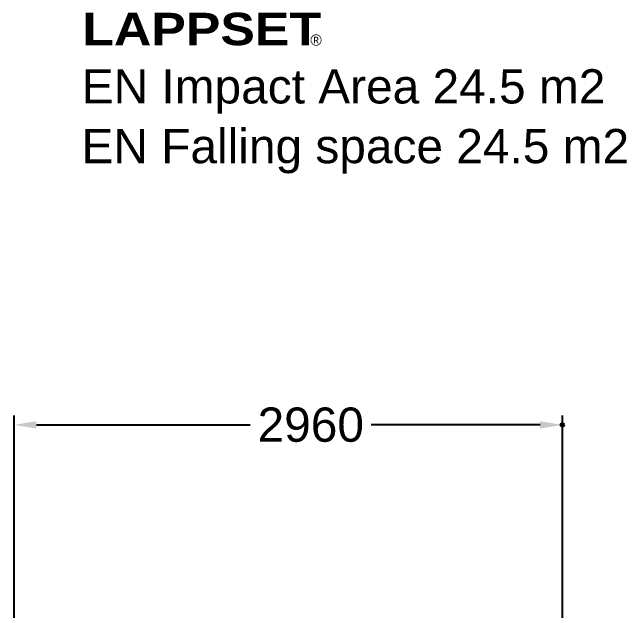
# Model space of a CAD drawing. Extents: x -4349 to 4361, y -3997 to 5633.
# Drawn here: x -1482 to 1838, y 2402 to 5633 of the extents above; entities that cross this region are included whole.
import ezdxf

# ---------------------------------------------------------------- set-up
doc = ezdxf.new("R2010")
doc.units = 0
doc.header["$LTSCALE"] = 5
doc.header["$PDMODE"] = 33
doc.header["$PDSIZE"] = 20
doc.layers.add('REFERENCE', color=9, linetype='CONTINUOUS')
doc.layers.add('REVIEW_REQUIRED', color=30, linetype='CONTINUOUS')
doc.styles.add('LG1', font='arial.ttf', dxfattribs={"height": 185})
doc.styles.add('LG2', font='ariblk.ttf', dxfattribs={"height": 185})
doc.dimstyles.new('LG_DIM', dxfattribs={"dimtxt": 185, "dimasz": 120, "dimexe": 50, "dimexo": 1, "dimgap": 50, "dimtad": 1, "dimdec": 0, "dimrnd": 10, "dimtxsty": 'LG1', "dimcen": 2.5, "dimclrt": 4, "dimadec": 4, "dimazin": 3, "dimtfac": 1, "dimtdec": 0, "dimtmove": 0, "dimatfit": 3, "dimarcsym": 0})

# ---------------------------------------------------------------- blocks, each defined once
blk = doc.blocks.new('prodnum')
at = {"layer": 'REVIEW_REQUIRED'}
for s, height, style, p in [('LAPPSET', 175, 'LG2', (0, 0)), ('®', 60, 'LG1', (1232.6, -2.3))]:
    blk.add_text(s, height=height, dxfattribs=dict(at, style=style)).set_placement(p)
at = {"layer": 'REVIEW_REQUIRED', "style": 'LG1'}
blk.add_attdef('PRODNUM', (1500, 0), '', height=175, dxfattribs=at)
blk = doc.blocks.new('*D5')
at = {"layer": 'REFERENCE', "color": 0}
for p in [(1490.2, 3405.2), (-1471.8, 143.6), (1490.2, 143.6)]:
    blk.add_point(p, dxfattribs=at)
at = {"layer": 'REVIEW_REQUIRED', "color": 0, "lineweight": -2}
for p, q in [((-1471.8, 144.6), (-1471.8, 3455.2)), ((1490.2, 144.6), (1490.2, 3455.2)), ((-1351.8, 3405.2), (-196.2, 3405.2)), ((1370.2, 3405.2), (458.1, 3405.2))]:
    blk.add_line(p, q, dxfattribs=at)
at = {"layer": 'REVIEW_REQUIRED', "color": 0}
for points in [[(-1351.8, 3425.2), (-1351.8, 3385.2), (-1471.8, 3405.2)], [(1370.2, 3385.2), (1370.2, 3425.2), (1490.2, 3405.2)]]:
    blk.add_solid(points, dxfattribs=at)
at = {"layer": 'REVIEW_REQUIRED', "color": 4, "insert": (130.9, 3405.2), "char_height": 185, "attachment_point": 5, "style": 'LG1'}
blk.add_mtext('\\A1;2960', dxfattribs=at)

msp = doc.modelspace()

# ---------------------------------------------------------------- block references
at = {"layer": 'REVIEW_REQUIRED'}
msp.add_blockref('prodnum', (-1103.8, 5455.8), dxfattribs=at)

# ---------------------------------------------------------------- texts
at = {"layer": 'REVIEW_REQUIRED', "style": 'LG1'}
msp.add_text('EN Impact Area 24.5 m2', height=185, dxfattribs=at).set_placement((-1106.8, 5141))
at = {"layer": 'REVIEW_REQUIRED', "color": 83, "style": 'LG1'}
msp.add_text('EN Falling space 24.5 m2 ', height=185, dxfattribs=at).set_placement((-1107.9, 4818.3))

# ---------------------------------------------------------------- dimensions: what is measured, and where the dimension line sits
at = {"layer": 'REVIEW_REQUIRED'}
dim = msp.add_linear_dim(base=(1490.2, 3405.2), p1=(-1471.8, 143.6), p2=(1490.2, 143.6), dimstyle='LG_DIM', dxfattribs=at)
dim.commit()
dim.dimension.update_dxf_attribs({"geometry": '*D5', "text_midpoint": (130.9, 3405.2), "dimtype": 160})

doc.saveas('drawing.dxf')
